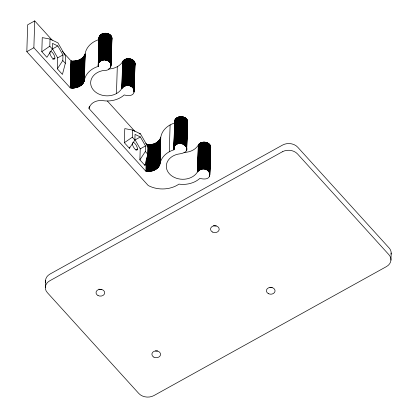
<?xml version="1.0" encoding="UTF-8"?>
<svg xmlns="http://www.w3.org/2000/svg" width="418" height="418" viewBox="0 0 418 418"><rect width="100%" height="100%" fill="white"/><g stroke="black" fill="none" stroke-linecap="round" stroke-linejoin="round"><path stroke-width="0.63" d="M49.826 52.48L49.826 52.652A4.342 1.625 61 0 0 52.281 57.966A4.342 1.625 61 0 0 54.894 58.243L54.904 57.909A4.342 1.625 61 0 0 53.154 53.483A4.342 1.625 61 0 0 50.359 51.435M89.097 107.322L89.06 108.602L145.856 171.228C151.541 172.331 158.934 169.583 160.094 163.339A22.807 17.922 1.8 0 1 173.956 149.79C174.416 134.633 198.325 150.548 180.116 153.798A16.292 12.801 1.8 0 0 169.389 173.81A16.292 12.801 1.8 0 0 197.082 172.509C207.532 160.016 217.898 182.995 199.882 178.381A22.807 17.922 1.8 0 1 178.951 184.129A25.346 19.918 1.8 0 1 148.244 185.535L26.825 51.654L27.666 24.808L34.715 20.9L52.219 40.206M111.815 39.47C113.283 31.261 97.347 31.24 99.134 39.511A22.807 17.922 1.8 0 0 85.277 53.06L84.305 80.606C82.487 86.317 75.71 88.741 70.198 87.806L33.868 47.751L34.715 20.9M57.846 45.97L52.522 43.394L52.344 49L46.889 57.303L41.81 51.701L42.255 37.625L50.029 39.041L57.945 42.866L65.563 56.174L65.339 63.332L62.423 74.43L57.344 68.834L57.689 57.856L52.563 48.896L57.846 45.97L62.977 54.925L62.799 60.532L57.344 68.834M52.344 49L49.805 46.199L50.029 39.041M45.306 287.594L45.531 280.504M70.198 87.806L71.044 60.955L62.287 51.304M70.36 87.827L71.044 60.955M70.522 87.853L71.201 60.981M70.684 87.874L71.363 61.002M70.846 87.89L71.525 61.023M71.008 87.911L71.687 61.044M71.17 87.926L71.849 61.059M71.332 87.937L72.011 61.075M71.494 87.952L72.173 61.091M71.656 87.963L72.335 61.101M71.818 87.968L72.502 61.112M71.985 87.979L72.664 61.122M72.147 87.984L72.988 61.132C77.957 61.336 83.584 58.797 85.147 53.755M72.309 87.984L73.15 61.138M72.471 87.989L73.317 61.138M72.638 87.989L73.479 61.138M72.8 87.989L73.641 61.138M72.962 87.984L73.803 61.132M73.124 87.979L73.97 61.127M73.286 87.973L74.132 61.122M73.453 87.963L74.294 61.112M73.615 87.952L74.456 61.106M73.777 87.942L74.618 61.091M73.939 87.926L74.78 61.08M74.101 87.911L74.942 61.065M74.263 87.895L75.104 61.044M74.42 87.874L75.266 61.028M74.582 87.858L75.428 61.007M74.744 87.832L75.585 60.986M74.906 87.811L75.747 60.96M75.062 87.785L75.909 60.934M75.219 87.759L76.066 60.908M75.381 87.728L76.222 60.882M75.538 87.696L76.384 60.85M75.695 87.665L76.541 60.819M75.851 87.634L76.698 60.782M76.008 87.597L76.855 60.746M76.165 87.561L77.006 60.709M76.322 87.519L77.163 60.673M76.473 87.477L77.314 60.631M76.625 87.435L77.471 60.589M76.781 87.393L77.623 60.547M76.933 87.346L77.774 60.5M77.084 87.299L77.926 60.453M77.231 87.252L78.077 60.406M77.382 87.205L78.223 60.354M77.529 87.153L78.375 60.302M77.68 87.096L78.521 60.249M77.826 87.043L78.668 60.192M77.967 86.986L78.814 60.14M78.114 86.928L78.96 60.077M78.26 86.871L79.101 60.02M78.401 86.808L79.242 59.957M78.542 86.745L79.383 59.894M78.683 86.683L79.524 59.831M78.819 86.615L79.666 59.769M78.96 86.547L79.801 59.701M79.096 86.479L79.937 59.633M79.232 86.411L80.073 59.56M79.368 86.338L80.209 59.492M79.498 86.265L80.345 59.419M79.629 86.192L80.475 59.346M79.76 86.118L80.606 59.267M79.89 86.04L80.731 59.189M80.016 85.962L80.862 59.11M80.146 85.883L80.987 59.032M80.272 85.8L81.113 58.954M80.392 85.716L81.238 58.87M80.517 85.633L81.358 58.786M80.637 85.549L81.479 58.703M80.758 85.465L81.599 58.614M80.873 85.376L81.719 58.525M80.987 85.288L81.834 58.436M81.102 85.199L81.949 58.348M81.217 85.105L82.059 58.259M81.327 85.011L82.174 58.165M81.437 84.922L82.283 58.071M81.547 84.823L82.393 57.977M81.651 84.729L82.498 57.883M81.761 84.629L82.602 57.783M81.86 84.535L82.707 57.684M81.965 84.436L82.806 57.585M82.064 84.331L82.905 57.485M82.163 84.232L83.004 57.386M82.257 84.128L83.104 57.282M82.351 84.028L83.198 57.177M82.445 83.924L83.287 57.073M82.534 83.814L83.381 56.968M82.623 83.71L83.469 56.858M82.712 83.6L83.558 56.754M82.795 83.496L83.642 56.644M82.879 83.386L83.725 56.534M82.963 83.276L83.804 56.425M83.041 83.161L83.887 56.315M83.119 83.051L83.966 56.2M83.198 82.936L84.039 56.09M83.271 82.827L84.185 55.86M83.412 82.597L84.253 55.746M83.48 82.482L84.326 55.631M83.548 82.362L84.452 55.395M83.673 82.127L84.514 55.28M83.731 82.012L84.635 55.04M83.846 81.771L84.744 54.8M83.95 81.531L84.844 54.559M84.049 81.285L84.938 54.314M84.138 81.04L84.979 54.188M89.06 108.602L89.347 106.235M84.305 80.606A22.807 17.922 1.8 0 1 98.293 66.363L98.951 37.813M98.152 65.866L99.066 37.218M98.251 66.263L99.123 37.024M98.293 66.363L99.27 36.638M98.099 65.464L98.512 63.301L99.353 36.45M98.512 63.301L99.447 36.267M98.606 63.113L99.552 36.084M98.711 62.93L99.667 35.901M98.826 62.752L99.792 35.729M98.946 62.58L99.923 35.556M99.076 62.407L100.064 35.389M99.218 62.24L100.21 35.227M99.369 62.078L100.367 35.07M99.526 61.921L100.534 34.919M99.688 61.77L100.701 34.772M99.86 61.624L100.884 34.631M100.038 61.483L101.067 34.495M100.226 61.347L101.26 34.365M100.419 61.216L101.459 34.245M100.618 61.091L101.668 34.124M100.822 60.976L101.877 34.015M101.036 60.866L102.096 33.91M101.25 60.762L102.316 33.811M101.475 60.662L102.546 33.722M101.699 60.573L102.776 33.639M101.929 60.49L103.011 33.565M102.17 60.411L103.251 33.497M102.405 60.344L103.492 33.435M102.65 60.286L103.737 33.383M102.896 60.229L103.988 33.335M103.141 60.187L104.239 33.299M103.392 60.145L104.49 33.268M103.643 60.114L104.74 33.247M103.899 60.093L104.996 33.231M104.155 60.077L105.252 33.226M104.411 60.072L105.508 33.226M89.311 107.515C91.26 101.94 97.88 99.792 103.288 100.701A22.807 17.922 1.8 0 0 124.219 94.954C142.266 99.552 131.832 76.588 121.424 89.081A16.292 12.801 1.8 0 1 93.726 90.382A16.292 12.801 1.8 0 1 104.453 70.37C112.62 71.086 113.221 59.962 104.923 60.082L105.764 33.231M105.174 60.098L106.02 33.252M105.43 60.124L106.276 33.273M105.681 60.155L106.527 33.309M105.937 60.197L106.778 33.346M106.182 60.244L107.029 33.398M106.433 60.302L107.274 33.45M106.674 60.364L107.52 33.513M106.914 60.438L107.76 33.586M107.154 60.511L107.996 33.665M107.384 60.6L108.231 33.748M107.614 60.688L108.461 33.842M107.839 60.788L108.685 33.942M108.058 60.897L108.905 34.046M108.272 61.007L109.119 34.161M108.481 61.127L109.323 34.281M108.685 61.253L109.526 34.407M108.879 61.383L109.725 34.537M109.067 61.524L109.913 34.673M109.25 61.665L110.096 34.814M109.427 61.812L110.268 34.966M109.594 61.968L110.441 35.117M109.756 62.125L110.598 35.279M109.908 62.292L110.749 35.441M110.049 62.46L110.895 35.608M110.185 62.632L111.031 35.781M110.315 62.804L111.157 35.958M110.43 62.987L111.277 36.136M110.54 63.17L111.387 36.319M110.639 63.353L111.486 36.507M110.592 67.272L110.629 65.997M110.733 63.546L111.575 36.695M110.812 63.735L111.658 36.888M110.948 64.126L111.731 37.082M110.979 64.597L111.846 37.474M110.974 66.321L111.888 37.672M111.089 65.725L111.951 38.273M116.46 93.554L117.306 66.702M121.79 88.48L122.636 61.634C125.578 56.331 136.493 58.666 134.836 65.286M121.904 88.302L122.746 61.451M122.025 88.125L122.866 61.279M122.15 87.952L122.996 61.106M122.291 87.785L123.132 60.934M122.432 87.623L123.279 60.772M122.589 87.461L123.43 60.615M122.751 87.31L123.592 60.458M122.918 87.158L123.765 60.312M123.096 87.017L123.942 60.166M123.279 86.881L124.125 60.03M123.472 86.745L124.313 59.899M123.671 86.62L124.512 59.774M123.869 86.505L124.716 59.654M124.083 86.39L124.925 59.539M124.298 86.286L125.139 59.434M124.517 86.186L125.358 59.335M124.742 86.092L125.588 59.241M124.972 86.003L125.813 59.157M125.207 85.925L126.048 59.079M125.442 85.857L126.288 59.006M125.687 85.794L126.529 58.943M125.928 85.737L126.774 58.886M140.385 136.973L135.056 134.397L134.878 140.004L129.423 148.306L124.345 142.705L124.789 128.629L132.563 130.05L140.479 133.87L148.097 147.178L147.873 154.336L144.962 165.439L139.878 159.838L140.229 148.86L135.098 139.905L140.385 136.973L145.511 145.929L145.333 151.535L139.878 159.838M126.179 85.69L127.02 58.839M126.424 85.648L127.271 58.797M126.68 85.617L127.521 58.766M126.931 85.591L127.777 58.739M127.187 85.575L128.028 58.724M127.443 85.565L128.284 58.713M127.699 85.559L128.54 58.713M127.955 85.57L128.796 58.719M128.206 85.58L129.052 58.734M128.462 85.606L129.308 58.755M128.718 85.633L129.559 58.786M128.969 85.674L129.81 58.823M129.219 85.716L130.061 58.87M129.465 85.774L130.311 58.922M129.711 85.831L130.557 58.985M129.951 85.899L130.797 59.053M130.191 85.977L131.038 59.126M130.426 86.061L131.268 59.21M130.656 86.15L131.503 59.299M130.881 86.244L131.727 59.398M131.106 86.348L131.947 59.502M131.32 86.458L132.161 59.612M129.423 148.306L129.46 147.115M131.529 86.578L132.375 59.727M131.733 86.704L132.579 59.852M131.931 86.829L132.778 59.983M132.125 86.965L132.966 60.119M132.307 87.106L133.154 60.26M132.485 87.252L133.332 60.406M132.658 87.404L133.499 60.558M132.819 87.561L133.666 60.714M132.976 87.723L133.817 60.876M133.123 87.89L133.964 61.044M133.258 88.062L134.105 61.211M133.389 88.235L134.235 61.389M133.509 88.417L134.356 61.566M133.624 88.595L134.465 61.749M133.729 88.783L134.57 61.932M134.878 140.004L132.339 137.209L132.563 130.05M133.823 88.971L134.664 62.12M133.906 89.159L134.748 62.313M133.979 90.408L134.826 62.507M133.99 92.138L134.889 62.7M134.053 91.939L134.993 63.097M134.152 91.547L135.024 63.296M144.962 165.439L144.999 164.159M145.856 171.228L146.216 159.723M146.321 171.302L146.739 157.879M147.099 146.368L147.162 144.45L145.825 143.416M146.781 171.359L147.267 156.018M147.549 147.068L147.627 144.508L147.162 144.45M147.251 171.401L148.092 144.555L147.627 144.508M147.716 171.432L148.562 144.581L148.092 144.555M148.186 171.443L149.033 144.597C154.09 144.769 160 141.885 160.935 136.487A22.807 17.922 1.8 0 1 174.797 122.939C173.01 114.668 188.941 114.689 187.478 122.897M148.656 171.443L149.498 144.597M149.127 171.432L149.968 144.581M149.592 171.401L150.433 144.555M150.057 171.359L150.898 144.508M150.517 171.302L151.363 144.45M150.976 171.228L151.823 144.377M151.431 171.14L152.277 144.294M151.88 171.04L152.727 144.194M152.324 170.925L153.171 144.079M152.763 170.8L153.605 143.949M153.192 170.659L154.038 143.808M153.615 170.502L154.461 143.656M154.028 170.335L154.874 143.489M154.435 170.157L155.282 143.306M154.832 169.964L155.674 143.113M155.219 169.76L156.06 142.909M155.595 169.541L156.436 142.695M155.956 169.311L156.802 142.465M156.311 169.076L157.152 142.224M156.651 168.825L157.492 141.974M156.975 168.564L157.821 141.712M157.288 168.292L158.129 141.441M157.586 168.01L158.432 141.164M157.873 167.722L158.715 140.871M158.14 167.425L158.986 140.573M158.396 167.116L159.242 140.265M158.636 166.803L159.477 139.952M158.856 166.479L159.702 139.633M159.065 166.15L159.906 139.304M159.253 165.815L160.099 138.969M159.425 165.476L160.272 138.624M159.582 165.131L160.428 138.28M159.723 164.776L160.564 137.93M159.843 164.426L160.684 137.574M159.942 164.065L160.789 137.214M169.269 151.776L170.11 124.93M173.784 149.095L174.682 120.844M173.857 149.492L174.729 120.645M173.909 149.691L174.855 120.259M173.956 149.79L174.928 120.065M174.17 146.728L175.017 119.877M174.269 146.54L175.111 119.694M174.374 146.357L175.215 119.511M174.489 146.18L175.33 119.329M174.609 146.007L175.456 119.156M174.74 145.835L175.586 118.984M174.881 145.668L175.727 118.816M175.032 145.506L175.874 118.655M175.184 145.349L176.03 118.498M175.351 145.198L176.192 118.346M175.523 145.051L176.365 118.2M175.701 144.91L176.548 118.059M175.889 144.774L176.73 117.923M176.082 144.644L176.924 117.792M176.281 144.518L177.122 117.672M176.485 144.403L177.331 117.552M176.699 144.294L177.54 117.442M176.913 144.189L177.76 117.338M177.138 144.09L177.979 117.239M177.363 144.001L178.209 117.15M177.593 143.917L178.439 117.066M177.828 143.839L178.674 116.993M178.068 143.771L178.914 116.925M178.314 143.714L179.155 116.862M178.559 143.656L179.4 116.81M178.805 143.614L179.651 116.763M179.056 143.573L179.897 116.727M179.306 143.541L180.153 116.695M179.562 143.52L180.404 116.674M179.818 143.505L180.66 116.659M180.069 143.499L180.916 116.653M180.325 143.499L181.172 116.653M180.581 143.51L181.428 116.659M180.837 143.526L181.684 116.679M181.093 143.552L181.934 116.7M181.344 143.583L182.191 116.737M181.595 143.625L182.441 116.774M181.846 143.672L182.692 116.826M182.091 143.729L182.938 116.878M182.337 143.792L183.183 116.941M182.577 143.865L183.424 117.014M182.818 143.938L183.659 117.092M183.047 144.027L183.894 117.176M183.277 144.116L184.124 117.27M183.502 144.215L184.343 117.369M183.721 144.325L184.563 117.474M183.936 144.435L184.777 117.589M184.145 144.555L184.986 117.709M184.348 144.68L185.19 117.834M184.542 144.811L185.388 117.965M184.73 144.952L185.576 118.101M184.913 145.093L185.759 118.242M185.09 145.239L185.932 118.393M185.258 145.396L186.099 118.545M185.42 145.553L186.261 118.707M185.571 145.72L186.412 118.869M185.712 145.887L186.559 119.036M185.848 146.06L186.694 119.208M185.979 146.232L186.82 119.386M186.094 146.415L186.94 119.564M186.203 146.598L187.05 119.747M186.303 146.781L187.149 119.935M186.256 150.699L186.292 149.425M186.397 146.974L187.238 120.123M186.35 150.517L186.391 149.236M186.475 147.162L187.321 120.316M186.548 147.355L187.389 120.509M186.637 148.024L187.452 120.703M186.637 149.749L187.504 120.901M186.684 149.55L187.583 121.298M197.453 171.908L198.299 145.062C201.241 139.758 212.156 142.094 210.494 148.714M197.568 171.73L198.409 144.879M197.683 171.552L198.529 144.706M197.813 171.38L198.66 144.534M197.949 171.213L198.796 144.362M198.095 171.051L198.942 144.2M198.252 170.889L199.093 144.043M198.414 170.737L199.255 143.886M198.581 170.586L199.428 143.74M198.759 170.445L199.6 143.593M198.942 170.309L199.788 143.458M199.135 170.173L199.976 143.327M199.329 170.048L200.175 143.202M199.532 169.933L200.379 143.081M199.741 169.818L200.588 142.966M199.961 169.713L200.802 142.862M200.18 169.614L201.021 142.763M200.405 169.52L201.246 142.669M200.635 169.431L201.476 142.585M200.87 169.353L201.711 142.507M201.105 169.285L201.951 142.434M201.345 169.222L202.192 142.371M201.591 169.165L202.437 142.313M201.842 169.118L202.683 142.266M202.087 169.076L202.934 142.224M202.343 169.044L203.185 142.193M202.594 169.018L203.435 142.167M202.85 169.003L203.691 142.151M203.106 168.992L203.947 142.141M203.362 168.992L204.203 142.141M203.613 168.997L204.459 142.146M203.869 169.008L204.715 142.162M204.125 169.034L204.972 142.183M204.381 169.06L205.222 142.214M204.632 169.102L205.473 142.251M204.883 169.144L205.724 142.298M205.128 169.201L205.975 142.35M205.374 169.259L206.215 142.413M205.614 169.327L206.461 142.481M205.855 169.405L206.696 142.554M206.09 169.489L206.931 142.637M206.32 169.577L207.161 142.726M206.544 169.671L207.391 142.825M206.764 169.776L207.61 142.93M206.983 169.891L207.824 143.04M207.192 170.006L208.033 143.155M207.396 170.131L208.242 143.28M207.594 170.257L208.441 143.411M207.788 170.392L208.629 143.546M207.971 170.534L208.817 143.688M208.148 170.68L208.995 143.834M208.321 170.831L209.162 143.985M208.483 170.988L209.324 144.142M208.639 171.15L209.481 144.304M208.786 171.317L209.627 144.471M208.922 171.49L209.768 144.638M209.052 171.662L209.899 144.816M209.172 171.845L210.019 144.994M209.287 172.023L210.129 145.177M209.392 172.211L210.233 145.359M209.303 176.312L209.34 175.032M209.481 172.399L210.327 145.548M209.643 172.78L210.411 145.741M209.58 175.753L210.552 146.128M209.653 175.565L210.609 146.326M209.768 175.173L210.651 146.525M209.852 174.776L210.729 147.126M390.95 260.137L391.175 253.042M122.636 61.634L122.265 62.23A16.292 12.801 1.8 0 1 108.361 69.007M198.299 145.062L197.928 145.657A16.292 12.801 1.8 0 1 184.024 152.434M41.81 51.701L49.805 46.199M124.345 142.705L132.339 137.209M26.825 51.654L33.868 47.751M52.736 59.283L54.904 58.081M57.689 57.856L62.977 54.925M135.829 149.978L137.459 149.074M140.229 148.86L145.511 145.929M148.562 144.581L149.033 144.597M139.184 133.828L140.479 133.87M107.379 101.02L134.904 131.372M62.799 60.532L65.339 63.332M145.333 151.535L147.873 154.336M132.736 142.528A4.342 1.625 61 0 1 136.963 146.802A4.342 1.625 61 0 1 135.521 149.613A4.342 1.625 61 0 1 132.407 143.16M49.972 51.79A4.342 1.625 61 0 1 50.103 51.602M45.781 282.787A10.858 8.532 1.8 0 1 50.024 274.046L282.547 145.072A10.858 8.532 1.8 0 1 297.705 147.188L389.127 247.994A10.858 8.532 1.8 0 1 391.07 254.186M157.607 350.901A4.342 3.412 1.8 0 1 155.412 350.901M101.736 289.298A4.342 3.412 1.8 0 1 98.899 289.12M216.237 225.788A4.342 3.412 1.8 0 1 213.394 225.61M272.108 287.391A4.342 3.412 1.8 0 1 269.913 287.391M282.333 151.786L49.815 280.76A10.858 8.532 1.8 0 0 47.354 292.647L138.776 393.453A10.858 8.532 1.8 0 0 153.934 395.564L386.457 266.59A10.858 8.532 1.8 0 0 388.912 254.708L297.491 153.902A10.858 8.532 1.8 0 0 282.333 151.786M212.532 232.047A4.342 3.412 1.8 0 0 219.199 229.393A4.342 3.412 1.8 0 0 212.856 226.143A4.342 3.412 1.8 0 0 212.532 232.047M98.031 295.557A4.342 3.412 1.8 0 0 104.704 292.903A4.342 3.412 1.8 0 0 98.355 289.653A4.342 3.412 1.8 0 0 98.031 295.557M153.902 357.16A4.342 3.412 1.8 0 0 160.569 354.506A4.342 3.412 1.8 0 0 154.226 351.256A4.342 3.412 1.8 0 0 153.902 357.16M268.398 293.65A4.342 3.412 1.8 0 0 275.07 290.996A4.342 3.412 1.8 0 0 268.722 287.746A4.342 3.412 1.8 0 0 268.398 293.65"/></g></svg>
